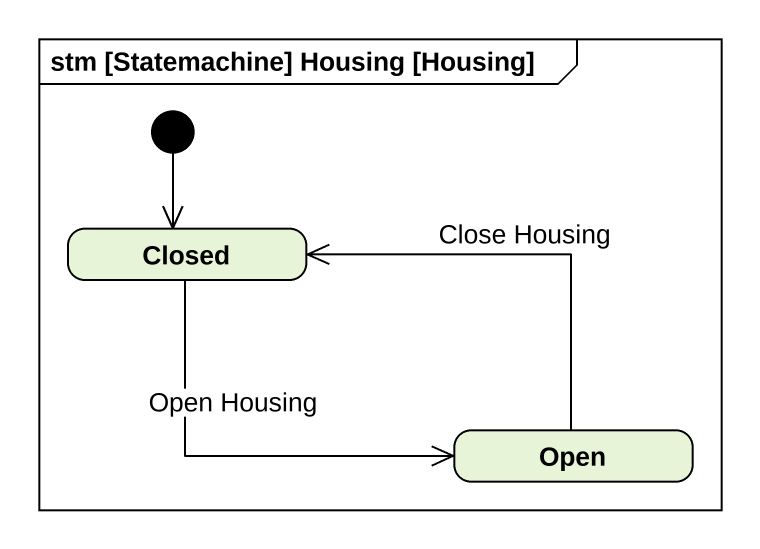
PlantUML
@startuml
mainframe stm [Statemachine] Housing [Housing]
hide empty description
state Closed
state Open
[*] --> Closed
Closed -right-> Open : Open Housing
Open -left-> Closed : Close Housing
@enduml
